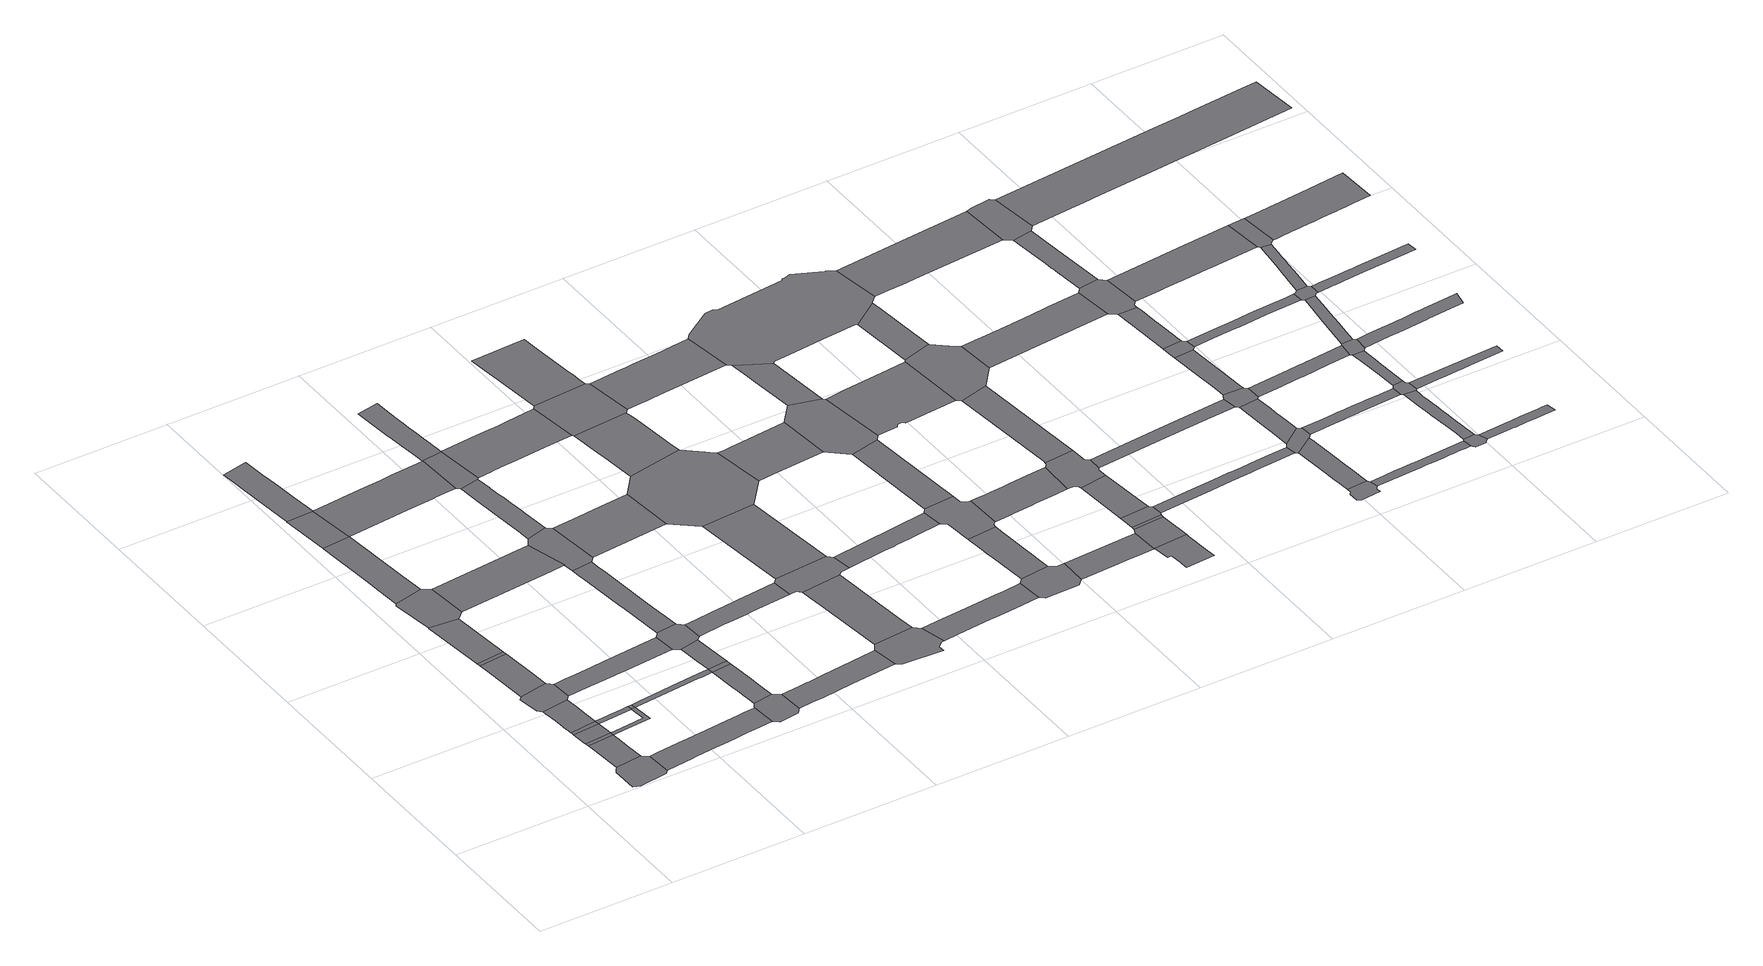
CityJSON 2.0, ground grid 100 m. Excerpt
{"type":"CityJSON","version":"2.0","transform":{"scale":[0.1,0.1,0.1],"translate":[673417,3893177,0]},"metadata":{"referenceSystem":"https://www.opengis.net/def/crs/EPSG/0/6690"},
"CityObjects":{
"road1":{"type":"Road","attributes":{"function":"9","usage":"9","RoadStructureAttribute.widthType":"9","RoadStructureAttribute.width":-9999,"RoadStructureAttribute.sectionType":"9"},"geometry":[{"type":"MultiSurface","lod":"1","boundaries":[[[0,1,2,3,4,5,6,7,8]]]}]},
"road2":{"type":"Road","attributes":{"function":"9","usage":"9","RoadStructureAttribute.widthType":"1","RoadStructureAttribute.width":15.74,"RoadStructureAttribute.sectionType":"1"},"geometry":[{"type":"MultiSurface","lod":"1","boundaries":[[[9,10,2,1,11,12,13,14,15,16,17,18]]]}]},
"road3":{"type":"Road","attributes":{"function":"9","usage":"9","RoadStructureAttribute.widthType":"9","RoadStructureAttribute.width":-9999,"RoadStructureAttribute.sectionType":"9"},"geometry":[{"type":"MultiSurface","lod":"1","boundaries":[[[18,17,19,20]]]}]},
"road4":{"type":"Road","attributes":{"function":"9","usage":"9","RoadStructureAttribute.widthType":"1","RoadStructureAttribute.width":15.74,"RoadStructureAttribute.sectionType":"1"},"geometry":[{"type":"MultiSurface","lod":"1","boundaries":[[[21,22,23,24,20,19,25]]]}]},
"road5":{"type":"Road","attributes":{"function":"9","usage":"9","RoadStructureAttribute.widthType":"9","RoadStructureAttribute.width":-9999,"RoadStructureAttribute.sectionType":"9"},"geometry":[{"type":"MultiSurface","lod":"1","boundaries":[[[26,23,22,27,28]]]}]},
"road6":{"type":"Road","attributes":{"function":"9","usage":"9","RoadStructureAttribute.widthType":"1","RoadStructureAttribute.width":15.74,"RoadStructureAttribute.sectionType":"1"},"geometry":[{"type":"MultiSurface","lod":"1","boundaries":[[[29,30,31,32,33,34,28,27,35,36,37,38]]]}]},
"road7":{"type":"Road","attributes":{"function":"9","usage":"9","RoadStructureAttribute.widthType":"9","RoadStructureAttribute.width":-9999,"RoadStructureAttribute.sectionType":"9"},"geometry":[{"type":"MultiSurface","lod":"1","boundaries":[[[39,40,41,42,43,29,38,44]]]}]},
"road8":{"type":"Road","attributes":{"function":"9","usage":"9","RoadStructureAttribute.widthType":"1","RoadStructureAttribute.width":17.31,"RoadStructureAttribute.sectionType":"1"},"geometry":[{"type":"MultiSurface","lod":"1","boundaries":[[[40,45,46,47,48,49,50,41]]]}]},
"road9":{"type":"Road","attributes":{"function":"9","usage":"9","RoadStructureAttribute.widthType":"9","RoadStructureAttribute.width":-9999,"RoadStructureAttribute.sectionType":"9"},"geometry":[{"type":"MultiSurface","lod":"1","boundaries":[[[51,52,48,47]]]}]},
"road10":{"type":"Road","attributes":{"function":"9","usage":"9","RoadStructureAttribute.widthType":"4","RoadStructureAttribute.width":3.85,"RoadStructureAttribute.sectionType":"1"},"geometry":[{"type":"MultiSurface","lod":"1","boundaries":[[[53,54,55,56,57,58,27,22,59,60,61]]]}]},
"road11":{"type":"Road","attributes":{"function":"9","usage":"9","RoadStructureAttribute.widthType":"4","RoadStructureAttribute.width":2.94,"RoadStructureAttribute.sectionType":"1"},"geometry":[{"type":"MultiSurface","lod":"1","boundaries":[[[62,63,64,65,19,17,66,67,68,69,70,61]]]}]},
"road12":{"type":"Road","attributes":{"function":"9","usage":"9","RoadStructureAttribute.widthType":"1","RoadStructureAttribute.width":17.31,"RoadStructureAttribute.sectionType":"1"},"geometry":[{"type":"MultiSurface","lod":"1","boundaries":[[[71,72,73,52,51,74]]]}]},
"road13":{"type":"Road","attributes":{"function":"9","usage":"9","RoadStructureAttribute.widthType":"9","RoadStructureAttribute.width":-9999,"RoadStructureAttribute.sectionType":"9"},"geometry":[{"type":"MultiSurface","lod":"1","boundaries":[[[75,76,71,74,77,78,79]]]}]},
"road14":{"type":"Road","attributes":{"function":"9","usage":"9","RoadStructureAttribute.widthType":"9","RoadStructureAttribute.width":-9999,"RoadStructureAttribute.sectionType":"9"},"geometry":[{"type":"MultiSurface","lod":"1","boundaries":[[[70,80,81,53,61]]]}]},
"road15":{"type":"Road","attributes":{"function":"9","usage":"9","RoadStructureAttribute.widthType":"1","RoadStructureAttribute.width":19.53,"RoadStructureAttribute.sectionType":"1"},"geometry":[{"type":"MultiSurface","lod":"1","boundaries":[[[82,83,84,85,86,87,88,89,90,91,92,93,94,95,96,97,98,99,100,101,0,8]]]}]},
"road16":{"type":"Road","attributes":{"function":"9","usage":"9","RoadStructureAttribute.widthType":"1","RoadStructureAttribute.width":17.05,"RoadStructureAttribute.sectionType":"1"},"geometry":[{"type":"MultiSurface","lod":"1","boundaries":[[[102,103,104,105,106,107,108,109,110,111,112,75,79]]]}]},
"road17":{"type":"Road","attributes":{"function":"9","usage":"9","RoadStructureAttribute.widthType":"9","RoadStructureAttribute.width":-9999,"RoadStructureAttribute.sectionType":"9"},"geometry":[{"type":"MultiSurface","lod":"1","boundaries":[[[105,104,113,114]]]}]},
"road18":{"type":"Road","attributes":{"function":"9","usage":"9","RoadStructureAttribute.widthType":"1","RoadStructureAttribute.width":16.13,"RoadStructureAttribute.sectionType":"1"},"geometry":[{"type":"MultiSurface","lod":"1","boundaries":[[[115,116,117,118,119,120,121,122,123,124,125,126,127,128,129,130,39,44]]]}]},
"road19":{"type":"Road","attributes":{"function":"9","usage":"9","RoadStructureAttribute.widthType":"1","RoadStructureAttribute.width":15.47,"RoadStructureAttribute.sectionType":"1"},"geometry":[{"type":"MultiSurface","lod":"1","boundaries":[[[113,131,132,133,134,135,136,137,138,139,140,141,114]]]}]},
"road20":{"type":"Road","attributes":{"function":"9","usage":"9","RoadStructureAttribute.widthType":"4","RoadStructureAttribute.width":3.85,"RoadStructureAttribute.sectionType":"1"},"geometry":[{"type":"MultiSurface","lod":"1","boundaries":[[[142,143,144,145,146,80,70,147,148,149,150,151,152,153,154,155,156]]]}]},
"road21":{"type":"Road","attributes":{"function":"3","usage":"2","RoadStructureAttribute.widthType":"1","RoadStructureAttribute.width":31.15,"RoadStructureAttribute.sectionType":"1"},"geometry":[{"type":"MultiSurface","lod":"1","boundaries":[[[77,157,158,159,78]]]}]},
"road22":{"type":"Road","attributes":{"function":"9","usage":"9","RoadStructureAttribute.widthType":"9","RoadStructureAttribute.width":-9999,"RoadStructureAttribute.sectionType":"9"},"geometry":[{"type":"MultiSurface","lod":"1","boundaries":[[[160,161,93,92,162,163,164,165,166,167]]]}]},
"road23":{"type":"Road","attributes":{"function":"9","usage":"9","RoadStructureAttribute.widthType":"2","RoadStructureAttribute.width":12.23,"RoadStructureAttribute.sectionType":"1"},"geometry":[{"type":"MultiSurface","lod":"1","boundaries":[[[168,169,170,171,172,173,155,174,175,176,177,178,179,160,167]]]}]},
"road24":{"type":"Road","attributes":{"function":"9","usage":"9","RoadStructureAttribute.widthType":"1","RoadStructureAttribute.width":36.73,"RoadStructureAttribute.sectionType":"1"},"geometry":[{"type":"MultiSurface","lod":"1","boundaries":[[[104,180,181,182,183,184,185,186,187,188,189,190,191,192,193,194,113]]]}]},
"road25":{"type":"Road","attributes":{"function":"9","usage":"9","RoadStructureAttribute.widthType":"9","RoadStructureAttribute.width":-9999,"RoadStructureAttribute.sectionType":"9"},"geometry":[{"type":"MultiSurface","lod":"1","boundaries":[[[195,196,156,155,173]]]}]},
"road26":{"type":"Road","attributes":{"function":"9","usage":"9","RoadStructureAttribute.widthType":"2","RoadStructureAttribute.width":12.23,"RoadStructureAttribute.sectionType":"1"},"geometry":[{"type":"MultiSurface","lod":"1","boundaries":[[[156,196,197,198,199,200,201,202,203,204]]]}]},
"road27":{"type":"Road","attributes":{"function":"9","usage":"9","RoadStructureAttribute.widthType":"9","RoadStructureAttribute.width":-9999,"RoadStructureAttribute.sectionType":"9"},"geometry":[{"type":"MultiSurface","lod":"1","boundaries":[[[199,198,205,206,207,208,209,123,122]]]}]},
"road28":{"type":"Road","attributes":{"function":"9","usage":"9","RoadStructureAttribute.widthType":"2","RoadStructureAttribute.width":13.37,"RoadStructureAttribute.sectionType":"1"},"geometry":[{"type":"MultiSurface","lod":"1","boundaries":[[[210,211,212,213,214,215,216,217,218,219,220,208,207]]]}]},
"road29":{"type":"Road","attributes":{"function":"9","usage":"9","RoadStructureAttribute.widthType":"9","RoadStructureAttribute.width":-9999,"RoadStructureAttribute.sectionType":"9"},"geometry":[{"type":"MultiSurface","lod":"1","boundaries":[[[216,215,221,222,223,224,159,158,225]]]}]},
"road30":{"type":"Road","attributes":{"function":"9","usage":"9","RoadStructureAttribute.widthType":"1","RoadStructureAttribute.width":19.53,"RoadStructureAttribute.sectionType":"1"},"geometry":[{"type":"MultiSurface","lod":"1","boundaries":[[[226,227,228,229,230,231,232,166,165,233,234,235,236,237]]]}]},
"road31":{"type":"Road","attributes":{"function":"9","usage":"9","RoadStructureAttribute.widthType":"2","RoadStructureAttribute.width":12.63,"RoadStructureAttribute.sectionType":"1"},"geometry":[{"type":"MultiSurface","lod":"1","boundaries":[[[238,239,240,241,242,243,244,245,246,247,248,249,250,251,252,253,254,255,256,224,223]]]}]},
"road32":{"type":"Road","attributes":{"function":"9","usage":"9","RoadStructureAttribute.widthType":"9","RoadStructureAttribute.width":-9999,"RoadStructureAttribute.sectionType":"9"},"geometry":[{"type":"MultiSurface","lod":"1","boundaries":[[[257,186,185,251,250,258]]]}]},
"road33":{"type":"Road","attributes":{"function":"9","usage":"9","RoadStructureAttribute.widthType":"1","RoadStructureAttribute.width":16.13,"RoadStructureAttribute.sectionType":"1"},"geometry":[{"type":"MultiSurface","lod":"1","boundaries":[[[259,260,261,262,263,264,265,206,205,266,267,268,269,270,271,272]]]}]},
"road34":{"type":"Road","attributes":{"function":"9","usage":"9","RoadStructureAttribute.widthType":"2","RoadStructureAttribute.width":13.1,"RoadStructureAttribute.sectionType":"1"},"geometry":[{"type":"MultiSurface","lod":"1","boundaries":[[[273,274,275,276,277,186,257,278,279,280,281,282,283,284,285,286,287,288,289,290,291]]]}]},
"road35":{"type":"Road","attributes":{"function":"3","usage":"2","RoadStructureAttribute.widthType":"1","RoadStructureAttribute.width":31.15,"RoadStructureAttribute.sectionType":"1"},"geometry":[{"type":"MultiSurface","lod":"1","boundaries":[[[221,292,293,294,295,296,222]]]}]},
"road36":{"type":"Road","attributes":{"function":"9","usage":"9","RoadStructureAttribute.widthType":"9","RoadStructureAttribute.width":-9999,"RoadStructureAttribute.sectionType":"9"},"geometry":[{"type":"MultiSurface","lod":"1","boundaries":[[[297,298,299,300,301,302,303,304,226,237]]]}]},
"road37":{"type":"Road","attributes":{"function":"9","usage":"9","RoadStructureAttribute.widthType":"1","RoadStructureAttribute.width":36.73,"RoadStructureAttribute.sectionType":"1"},"geometry":[{"type":"MultiSurface","lod":"1","boundaries":[[[305,306,307,308,309,310,257,258,311,312,313,314,315,316]]]}]},
"road38":{"type":"Road","attributes":{"function":"9","usage":"2","RoadStructureAttribute.widthType":"1","RoadStructureAttribute.width":45.2,"RoadStructureAttribute.sectionType":"1"},"geometry":[{"type":"MultiSurface","lod":"1","boundaries":[[[317,318,319,320,321,322,323,324,325,304,303]]]}]},
"road39":{"type":"Road","attributes":{"function":"9","usage":"9","RoadStructureAttribute.widthType":"9","RoadStructureAttribute.width":-9999,"RoadStructureAttribute.sectionType":"9"},"geometry":[{"type":"MultiSurface","lod":"1","boundaries":[[[326,327,328,329,330,331,272,271,332,322,321]]]}]},
"road40":{"type":"Road","attributes":{"function":"9","usage":"2","RoadStructureAttribute.widthType":"1","RoadStructureAttribute.width":45.2,"RoadStructureAttribute.sectionType":"1"},"geometry":[{"type":"MultiSurface","lod":"1","boundaries":[[[333,334,335,330,329]]]}]},
"road41":{"type":"Road","attributes":{"function":"9","usage":"9","RoadStructureAttribute.widthType":"9","RoadStructureAttribute.width":-9999,"RoadStructureAttribute.sectionType":"9"},"geometry":[{"type":"MultiSurface","lod":"1","boundaries":[[[336,337,293,292,334,333,338,339,340,341,342]]]}]},
"road42":{"type":"Road","attributes":{"function":"9","usage":"2","RoadStructureAttribute.widthType":"1","RoadStructureAttribute.width":45.2,"RoadStructureAttribute.sectionType":"1"},"geometry":[{"type":"MultiSurface","lod":"1","boundaries":[[[343,344,345,346,347,348,349,350,351,352,353,354,336,342]]]}]},
"road43":{"type":"Road","attributes":{"function":"9","usage":"9","RoadStructureAttribute.widthType":"1","RoadStructureAttribute.width":15.54,"RoadStructureAttribute.sectionType":"1"},"geometry":[{"type":"MultiSurface","lod":"1","boundaries":[[[355,356,357,358,359,360,302,301,361,362,363,364,365,366,367,368,369]]]}]},
"road44":{"type":"Road","attributes":{"function":"9","usage":"9","RoadStructureAttribute.widthType":"9","RoadStructureAttribute.width":-9999,"RoadStructureAttribute.sectionType":"9"},"geometry":[{"type":"MultiSurface","lod":"1","boundaries":[[[305,316,350,349,370,371,372,373]]]}]},
"road45":{"type":"Road","attributes":{"function":"9","usage":"2","RoadStructureAttribute.widthType":"1","RoadStructureAttribute.width":45.2,"RoadStructureAttribute.sectionType":"1"},"geometry":[{"type":"MultiSurface","lod":"1","boundaries":[[[374,375,376,377,378,379,380,381,382,383,384,385,386,373,372]]]}]},
"road46":{"type":"Road","attributes":{"function":"9","usage":"9","RoadStructureAttribute.widthType":"2","RoadStructureAttribute.width":13.04,"RoadStructureAttribute.sectionType":"1"},"geometry":[{"type":"MultiSurface","lod":"1","boundaries":[[[327,387,388,389,390,391,392,393,394,328]]]}]},
"road47":{"type":"Road","attributes":{"function":"3","usage":"2","RoadStructureAttribute.widthType":"1","RoadStructureAttribute.width":24.48,"RoadStructureAttribute.sectionType":"1"},"geometry":[{"type":"MultiSurface","lod":"1","boundaries":[[[338,395,396,397,398,399,400,401,402,339]]]}]},
"road48":{"type":"Road","attributes":{"function":"9","usage":"9","RoadStructureAttribute.widthType":"9","RoadStructureAttribute.width":-9999,"RoadStructureAttribute.sectionType":"9"},"geometry":[{"type":"MultiSurface","lod":"1","boundaries":[[[369,368,403,404,405,406,407,408,409,410,411]]]}]},
"road49":{"type":"Road","attributes":{"function":"9","usage":"9","RoadStructureAttribute.widthType":"1","RoadStructureAttribute.width":23.26,"RoadStructureAttribute.sectionType":"1"},"geometry":[{"type":"MultiSurface","lod":"1","boundaries":[[[410,412,413,414,415,416,417,411]]]}]},
"road50":{"type":"Road","attributes":{"function":"9","usage":"9","RoadStructureAttribute.widthType":"1","RoadStructureAttribute.width":25.75,"RoadStructureAttribute.sectionType":"1"},"geometry":[{"type":"MultiSurface","lod":"1","boundaries":[[[418,419,420,421,422,371,370,423,424,425,426,427,428,429,430]]]}]},
"road51":{"type":"Road","attributes":{"function":"9","usage":"9","RoadStructureAttribute.widthType":"9","RoadStructureAttribute.width":-9999,"RoadStructureAttribute.sectionType":"9"},"geometry":[{"type":"MultiSurface","lod":"1","boundaries":[[[413,431,432,433,434,435,436,437,438,439,394,393,440,441,442,414]]]}]},
"road52":{"type":"Road","attributes":{"function":"9","usage":"9","RoadStructureAttribute.widthType":"1","RoadStructureAttribute.width":23.26,"RoadStructureAttribute.sectionType":"1"},"geometry":[{"type":"MultiSurface","lod":"1","boundaries":[[[443,444,439,438]]]}]},
"road53":{"type":"Road","attributes":{"function":"9","usage":"9","RoadStructureAttribute.widthType":"9","RoadStructureAttribute.width":-9999,"RoadStructureAttribute.sectionType":"9"},"geometry":[{"type":"MultiSurface","lod":"1","boundaries":[[[397,396,444,443,445,446,447,448]]]}]},
"road54":{"type":"Road","attributes":{"function":"9","usage":"9","RoadStructureAttribute.widthType":"1","RoadStructureAttribute.width":15.3,"RoadStructureAttribute.sectionType":"1"},"geometry":[{"type":"MultiSurface","lod":"1","boundaries":[[[449,407,406,450,451,452,453,454,455,456]]]}]},
"road55":{"type":"Road","attributes":{"function":"9","usage":"9","RoadStructureAttribute.widthType":"1","RoadStructureAttribute.width":23.26,"RoadStructureAttribute.sectionType":"1"},"geometry":[{"type":"MultiSurface","lod":"1","boundaries":[[[447,457,458,459,460,461,462,463,448]]]}]},
"road56":{"type":"Road","attributes":{"function":"9","usage":"9","RoadStructureAttribute.widthType":"1","RoadStructureAttribute.width":18.55,"RoadStructureAttribute.sectionType":"1"},"geometry":[{"type":"MultiSurface","lod":"1","boundaries":[[[464,465,466,467,468,469,470,434,433,471,472,473,474,475,476,477,478]]]}]},
"road57":{"type":"Road","attributes":{"function":"9","usage":"2","RoadStructureAttribute.widthType":"1","RoadStructureAttribute.width":22.64,"RoadStructureAttribute.sectionType":"1"},"geometry":[{"type":"MultiSurface","lod":"1","boundaries":[[[479,480,481,482,483,484,485,486,487,488]]]}]},
"road58":{"type":"Road","attributes":{"function":"3","usage":"2","RoadStructureAttribute.widthType":"1","RoadStructureAttribute.width":29.51,"RoadStructureAttribute.sectionType":"1"},"geometry":[{"type":"MultiSurface","lod":"1","boundaries":[[[489,490,491,446,445,492,493,494,495,496,497,498,499,500]]]}]},
"road59":{"type":"Road","attributes":{"function":"9","usage":"9","RoadStructureAttribute.widthType":"9","RoadStructureAttribute.width":-9999,"RoadStructureAttribute.sectionType":"9"},"geometry":[{"type":"MultiSurface","lod":"1","boundaries":[[[501,456,455,502,479,488,503,504]]]}]},
"road60":{"type":"Road","attributes":{"function":"9","usage":"2","RoadStructureAttribute.widthType":"1","RoadStructureAttribute.width":22.64,"RoadStructureAttribute.sectionType":"1"},"geometry":[{"type":"MultiSurface","lod":"1","boundaries":[[[505,506,501,504]]]}]},
"road61":{"type":"Road","attributes":{"function":"9","usage":"9","RoadStructureAttribute.widthType":"9","RoadStructureAttribute.width":-9999,"RoadStructureAttribute.sectionType":"9"},"geometry":[{"type":"MultiSurface","lod":"1","boundaries":[[[507,508,509,506,505,510,511]]]}]},
"road62":{"type":"Road","attributes":{"function":"9","usage":"2","RoadStructureAttribute.widthType":"1","RoadStructureAttribute.width":22.64,"RoadStructureAttribute.sectionType":"1"},"geometry":[{"type":"MultiSurface","lod":"1","boundaries":[[[509,508,512,513]]]}]},
"road63":{"type":"Road","attributes":{"function":"9","usage":"9","RoadStructureAttribute.widthType":"9","RoadStructureAttribute.width":-9999,"RoadStructureAttribute.sectionType":"9"},"geometry":[{"type":"MultiSurface","lod":"1","boundaries":[[[514,515,516,513,512,517,518,519,520,521,522,523,524,478,477]]]}]},
"road64":{"type":"Road","attributes":{"function":"9","usage":"9","RoadStructureAttribute.widthType":"9","RoadStructureAttribute.width":-9999,"RoadStructureAttribute.sectionType":"9"},"geometry":[{"type":"MultiSurface","lod":"1","boundaries":[[[525,458,457,526,527,528,529,530,531,532,533,534,535,536,537,538,539,540,541,542,543,544,545,546,547,430,429]]]}]},
"road65":{"type":"Road","attributes":{"function":"9","usage":"2","RoadStructureAttribute.widthType":"1","RoadStructureAttribute.width":22.64,"RoadStructureAttribute.sectionType":"1"},"geometry":[{"type":"MultiSurface","lod":"1","boundaries":[[[548,549,550,522,521]]]}]},
"road66":{"type":"Road","attributes":{"function":"9","usage":"9","RoadStructureAttribute.widthType":"9","RoadStructureAttribute.width":-9999,"RoadStructureAttribute.sectionType":"9"},"geometry":[{"type":"MultiSurface","lod":"1","boundaries":[[[489,500,549,548,551,552,553,554,555]]]}]},
"road67":{"type":"Road","attributes":{"function":"9","usage":"2","RoadStructureAttribute.widthType":"1","RoadStructureAttribute.width":22.64,"RoadStructureAttribute.sectionType":"1"},"geometry":[{"type":"MultiSurface","lod":"1","boundaries":[[[554,556,557,558,532,531,555]]]}]},
"road68":{"type":"Road","attributes":{"function":"9","usage":"9","RoadStructureAttribute.widthType":"2","RoadStructureAttribute.width":7.62,"RoadStructureAttribute.sectionType":"1"},"geometry":[{"type":"MultiSurface","lod":"1","boundaries":[[[559,560,561,562,563,564,565,566,511,510,567,568,569,570,571,572,573,574,575]]]}]},
"road69":{"type":"Road","attributes":{"function":"9","usage":"9","RoadStructureAttribute.widthType":"2","RoadStructureAttribute.width":9.63,"RoadStructureAttribute.sectionType":"1"},"geometry":[{"type":"MultiSurface","lod":"1","boundaries":[[[576,577,578,579,580,581,519,518]]]}]},
"road70":{"type":"Road","attributes":{"function":"3","usage":"2","RoadStructureAttribute.widthType":"1","RoadStructureAttribute.width":30.3,"RoadStructureAttribute.sectionType":"1"},"geometry":[{"type":"MultiSurface","lod":"1","boundaries":[[[582,583,584,585,586,587,588,552,551]]]}]},
"road71":{"type":"Road","attributes":{"function":"9","usage":"9","RoadStructureAttribute.widthType":"9","RoadStructureAttribute.width":-9999,"RoadStructureAttribute.sectionType":"9"},"geometry":[{"type":"MultiSurface","lod":"1","boundaries":[[[589,590,591,592,593,594,595,596,597,598]]]}]},
"road72":{"type":"Road","attributes":{"function":"9","usage":"9","RoadStructureAttribute.widthType":"2","RoadStructureAttribute.width":14.55,"RoadStructureAttribute.sectionType":"1"},"geometry":[{"type":"MultiSurface","lod":"1","boundaries":[[[592,599,600,601,602,603,604,605,606,607,608,609,610,611,593]]]}]},
"road73":{"type":"Road","attributes":{"function":"9","usage":"9","RoadStructureAttribute.widthType":"1","RoadStructureAttribute.width":35.79,"RoadStructureAttribute.sectionType":"1"},"geometry":[{"type":"MultiSurface","lod":"1","boundaries":[[[534,612,613,614,615,616,617,618,535]]]}]},
"road74":{"type":"Road","attributes":{"function":"9","usage":"9","RoadStructureAttribute.widthType":"9","RoadStructureAttribute.width":-9999,"RoadStructureAttribute.sectionType":"9"},"geometry":[{"type":"MultiSurface","lod":"1","boundaries":[[[574,607,606,619,620,621,622,575]]]}]},
"road75":{"type":"Road","attributes":{"function":"9","usage":"9","RoadStructureAttribute.widthType":"2","RoadStructureAttribute.width":14.55,"RoadStructureAttribute.sectionType":"1"},"geometry":[{"type":"MultiSurface","lod":"1","boundaries":[[[623,624,625,626,627,628,629,630,631,632,622,621]]]}]},
"road76":{"type":"Road","attributes":{"function":"9","usage":"9","RoadStructureAttribute.widthType":"9","RoadStructureAttribute.width":-9999,"RoadStructureAttribute.sectionType":"9"},"geometry":[{"type":"MultiSurface","lod":"1","boundaries":[[[633,580,579,628,627,634,635,636]]]}]},
"road77":{"type":"Road","attributes":{"function":"9","usage":"9","RoadStructureAttribute.widthType":"2","RoadStructureAttribute.width":14.55,"RoadStructureAttribute.sectionType":"1"},"geometry":[{"type":"MultiSurface","lod":"1","boundaries":[[[637,638,639,640,641,642,633,636]]]}]},
"road78":{"type":"Road","attributes":{"function":"9","usage":"9","RoadStructureAttribute.widthType":"9","RoadStructureAttribute.width":-9999,"RoadStructureAttribute.sectionType":"9"},"geometry":[{"type":"MultiSurface","lod":"1","boundaries":[[[643,644,645,646,647,639,638]]]}]},
"road79":{"type":"Road","attributes":{"function":"9","usage":"9","RoadStructureAttribute.widthType":"2","RoadStructureAttribute.width":6.3,"RoadStructureAttribute.sectionType":"1"},"geometry":[{"type":"MultiSurface","lod":"1","boundaries":[[[590,648,649,650,651,652,653,654,655,656,657,658,659,660,661,662,663,664,665,666,667,668,669,670,671,591]]]}]},
"road80":{"type":"Road","attributes":{"function":"9","usage":"9","RoadStructureAttribute.widthType":"2","RoadStructureAttribute.width":14.55,"RoadStructureAttribute.sectionType":"1"},"geometry":[{"type":"MultiSurface","lod":"1","boundaries":[[[672,646,645,673,674,675,676,677,678,679,680]]]}]},
"road81":{"type":"Road","attributes":{"function":"9","usage":"9","RoadStructureAttribute.widthType":"9","RoadStructureAttribute.width":-9999,"RoadStructureAttribute.sectionType":"9"},"geometry":[{"type":"MultiSurface","lod":"1","boundaries":[[[681,682,683,684,584,583,680,679,685,686,687]]]}]},
"road82":{"type":"Road","attributes":{"function":"9","usage":"9","RoadStructureAttribute.widthType":"2","RoadStructureAttribute.width":7.65,"RoadStructureAttribute.sectionType":"1"},"geometry":[{"type":"MultiSurface","lod":"1","boundaries":[[[619,688,689,690,691,692,693,694,695,696,697,698,699,700,701,702,703,704,705,706,620]]]}]},
"road83":{"type":"Road","attributes":{"function":"9","usage":"9","RoadStructureAttribute.widthType":"1","RoadStructureAttribute.width":15.13,"RoadStructureAttribute.sectionType":"1"},"geometry":[{"type":"MultiSurface","lod":"1","boundaries":[[[682,707,708,709,710,711,712,713,714,715,716,683]]]}]},
"road84":{"type":"Road","attributes":{"function":"9","usage":"9","RoadStructureAttribute.widthType":"2","RoadStructureAttribute.width":9.93,"RoadStructureAttribute.sectionType":"1"},"geometry":[{"type":"MultiSurface","lod":"1","boundaries":[[[634,717,718,719,720,721,722,723,724,725,726,727,728,729,730,731,732,635]]]}]},
"road85":{"type":"Road","attributes":{"function":"9","usage":"9","RoadStructureAttribute.widthType":"9","RoadStructureAttribute.width":-9999,"RoadStructureAttribute.sectionType":"9"},"geometry":[{"type":"MultiSurface","lod":"1","boundaries":[[[709,708,733,734,735,736,737,617,616]]]}]},
"road86":{"type":"Road","attributes":{"function":"9","usage":"9","RoadStructureAttribute.widthType":"9","RoadStructureAttribute.width":-9999,"RoadStructureAttribute.sectionType":"9"},"geometry":[{"type":"MultiSurface","lod":"1","boundaries":[[[738,739,740,662,661,741,742,743]]]}]},
"road87":{"type":"Road","attributes":{"function":"9","usage":"9","RoadStructureAttribute.widthType":"2","RoadStructureAttribute.width":7.09,"RoadStructureAttribute.sectionType":"1"},"geometry":[{"type":"MultiSurface","lod":"1","boundaries":[[[643,744,745,746,747,748,749,750,751,752,753,754,644]]]}]},
"road88":{"type":"Road","attributes":{"function":"9","usage":"9","RoadStructureAttribute.widthType":"2","RoadStructureAttribute.width":8.13,"RoadStructureAttribute.sectionType":"1"},"geometry":[{"type":"MultiSurface","lod":"1","boundaries":[[[739,755,756,757,758,759,760,761,762,763,764,765,766,767,768,769,770,740]]]}]},
"road89":{"type":"Road","attributes":{"function":"9","usage":"9","RoadStructureAttribute.widthType":"9","RoadStructureAttribute.width":-9999,"RoadStructureAttribute.sectionType":"9"},"geometry":[{"type":"MultiSurface","lod":"1","boundaries":[[[771,772,773,774,694,693,765,764,775]]]}]},
"road90":{"type":"Road","attributes":{"function":"9","usage":"9","RoadStructureAttribute.widthType":"2","RoadStructureAttribute.width":8.13,"RoadStructureAttribute.sectionType":"1"},"geometry":[{"type":"MultiSurface","lod":"1","boundaries":[[[776,777,778,779,780,781,774,773,782,783,784,785,786]]]}]},
"road91":{"type":"Road","attributes":{"function":"3","usage":"2","RoadStructureAttribute.widthType":"1","RoadStructureAttribute.width":30.3,"RoadStructureAttribute.sectionType":"1"},"geometry":[{"type":"MultiSurface","lod":"1","boundaries":[[[787,788,789,790,791,792,793,794,795,796,797,798,799,800,681,687]]]}]},
"road92":{"type":"Road","attributes":{"function":"9","usage":"9","RoadStructureAttribute.widthType":"9","RoadStructureAttribute.width":-9999,"RoadStructureAttribute.sectionType":"9"},"geometry":[{"type":"MultiSurface","lod":"1","boundaries":[[[776,786,801,802,803,804,726,725]]]}]},
"road93":{"type":"Road","attributes":{"function":"9","usage":"9","RoadStructureAttribute.widthType":"2","RoadStructureAttribute.width":6.36,"RoadStructureAttribute.sectionType":"1"},"geometry":[{"type":"MultiSurface","lod":"1","boundaries":[[[805,806,807,808,809,810,738,743,811,812,813,814,815,816,817,818,819,820]]]}]},
"road94":{"type":"Road","attributes":{"function":"9","usage":"9","RoadStructureAttribute.widthType":"2","RoadStructureAttribute.width":8.13,"RoadStructureAttribute.sectionType":"1"},"geometry":[{"type":"MultiSurface","lod":"1","boundaries":[[[821,804,803,822,823,824,825,826,827,828,829]]]}]},
"road95":{"type":"Road","attributes":{"function":"9","usage":"9","RoadStructureAttribute.widthType":"9","RoadStructureAttribute.width":-9999,"RoadStructureAttribute.sectionType":"9"},"geometry":[{"type":"MultiSurface","lod":"1","boundaries":[[[828,830,831,832,833,834,835,749,748,829]]]}]},
"road96":{"type":"Road","attributes":{"function":"9","usage":"9","RoadStructureAttribute.widthType":"2","RoadStructureAttribute.width":6.72,"RoadStructureAttribute.sectionType":"1"},"geometry":[{"type":"MultiSurface","lod":"1","boundaries":[[[836,837,838,839,840,841,842,843,844,771,775]]]}]},
"road97":{"type":"Road","attributes":{"function":"9","usage":"9","RoadStructureAttribute.widthType":"2","RoadStructureAttribute.width":8.13,"RoadStructureAttribute.sectionType":"1"},"geometry":[{"type":"MultiSurface","lod":"1","boundaries":[[[845,846,847,834,833,848,849,850,851,852,853,854,855,856]]]}]},
"road98":{"type":"Road","attributes":{"function":"9","usage":"9","RoadStructureAttribute.widthType":"2","RoadStructureAttribute.width":9.43,"RoadStructureAttribute.sectionType":"1"},"geometry":[{"type":"MultiSurface","lod":"1","boundaries":[[[857,858,859,860,861,862,863,864,865,866,867,868,869,870,871,802,801,872,873,874,875,876,877,878]]]}]},
"road99":{"type":"Road","attributes":{"function":"9","usage":"9","RoadStructureAttribute.widthType":"9","RoadStructureAttribute.width":-9999,"RoadStructureAttribute.sectionType":"9"},"geometry":[{"type":"MultiSurface","lod":"1","boundaries":[[[799,798,856,855,879,880,881]]]}]},
"road100":{"type":"Road","attributes":{"function":"9","usage":"9","RoadStructureAttribute.widthType":"2","RoadStructureAttribute.width":6.99,"RoadStructureAttribute.sectionType":"1"},"geometry":[{"type":"MultiSurface","lod":"1","boundaries":[[[882,883,884,885,886,887,888,889,890,891,892,893,894,895,896,897,898,899,832,831]]]}]},
"road101":{"type":"Road","attributes":{"function":"9","usage":"9","RoadStructureAttribute.widthType":"1","RoadStructureAttribute.width":35.79,"RoadStructureAttribute.sectionType":"1"},"geometry":[{"type":"MultiSurface","lod":"1","boundaries":[[[900,901,902,903,904,905,906,907,908,909,910,911,912,913,914,915,916,734,733]]]}]},
"road102":{"type":"Road","attributes":{"function":"3","usage":"2","RoadStructureAttribute.widthType":"1","RoadStructureAttribute.width":30.3,"RoadStructureAttribute.sectionType":"1"},"geometry":[{"type":"MultiSurface","lod":"1","boundaries":[[[880,917,918,919,920,921,922,923,924,925,926,927,928,929,930,931,932,933,934,881]]]}]}
},
"vertices":[
[629,253,0],[584,289,0],[387,263,0],[370,241,0],[352,216,0],[357,26,0],[403,6,0],[616,34,0],[642,62,0],
[367,494,0],[377,380,0],[581,328,0],[580,344,0],[577,370,0],[574,406,0],[565,514,0],[561,572,0],[560,575,0],[362,558,0],
[558,605,0],[359,585,0],
[548,727,0],[547,730,0],[348,713,0],[358,597,0],[558,608,0],
[347,723,0],[545,765,0],[346,740,0],
[321,1031,0],[323,1004,0],[329,938,0],[334,882,0],[342,790,0],[342,787,0],[544,768,0],[537,859,0],[530,940,0],[520,1062,0],
[539,1252,0],[504,1290,0],[290,1246,0],[270,1223,0],[291,1063,0],[549,1092,0],
[501,1318,0],[492,1415,0],[464,1697,0],[253,1677,0],[253,1674,0],[262,1578,0],
[461,1727,0],[250,1706,0],
[808,792,0],[767,788,0],[714,782,0],[673,778,0],[643,775,0],[548,765,0],[550,730,0],[809,755,0],[812,756,0],
[812,753,0],[824,631,0],[647,614,0],[561,605,0],[563,575,0],[650,584,0],[857,604,0],[842,756,0],[841,759,0],
[201,2206,0],[201,2203,0],[249,1709,0],[416,2186,0],
[171,2543,0],[156,2522,0],[475,2242,0],[447,2552,0],[388,2590,0],
[838,795,0],[826,794,0],
[848,85,0],[879,89,0],[1047,108,0],[1103,114,0],[1138,118,0],[1218,127,0],[1282,134,0],[1344,141,0],[1345,141,0],[1401,148,0],[1497,159,0],[1483,345,0],[1397,335,0],[1349,330,0],[1260,321,0],[1199,314,0],[1042,297,0],[945,287,0],[863,278,0],[695,260,0],
[370,2776,0],[317,3326,0],[317,3329,0],[106,3307,0],[106,3304,0],[116,3194,0],[121,3130,0],[129,3032,0],[144,2864,0],[152,2771,0],[162,2652,0],
[271,3691,0],[68,3682,0],
[590,1096,0],[614,1098,0],[694,1105,0],[885,1123,0],[973,1131,0],[987,1132,0],[1031,1137,0],[1385,1169,0],[1372,1337,0],[1078,1307,0],[947,1293,0],[852,1284,0],[718,1270,0],[682,1266,0],[634,1262,0],[578,1256,0],
[271,3694,0],[251,3884,0],[234,4045,0],[221,4166,0],[216,4212,0],[199,4377,0],[7,4333,0],[18,4215,0],[26,4132,0],[39,3992,0],[68,3685,0],
[1459,861,0],[1386,853,0],[1165,830,0],[1012,814,0],[915,803,0],[844,759,0],[860,760,0],[904,765,0],[1000,774,0],[1152,789,0],[1354,809,0],[1387,812,0],[1463,820,0],[1466,820,0],[1462,861,0],
[1198,2314,0],[1308,2325,0],[1228,2632,0],
[1508,388,0],[1491,359,0],[1537,127,0],[1689,147,0],[1706,168,0],[1719,183,0],[1708,372,0],[1656,411,0],
[1644,529,0],[1640,576,0],[1635,622,0],[1631,666,0],[1616,813,0],[1614,835,0],[1466,817,0],[1487,602,0],[1491,557,0],[1493,539,0],[1498,485,0],[1501,453,0],
[320,3329,0],[827,3380,0],[992,3396,0],[1014,3399,0],[1093,3407,0],[1176,3415,0],[1160,3781,0],[1157,3781,0],[1038,3769,0],[911,3756,0],[821,3747,0],[692,3734,0],[513,3715,0],[491,3713,0],[274,3691,0],
[1613,843,0],[1610,876,0],
[1597,1002,0],[1580,1170,0],[1434,1141,0],[1440,1081,0],[1442,1065,0],[1446,1023,0],[1450,980,0],[1462,864,0],
[1609,1201,0],[1600,1356,0],[1555,1394,0],[1402,1374,0],[1393,1362,0],
[1544,1506,0],[1538,1574,0],[1525,1706,0],[1484,2120,0],[1476,2202,0],[1474,2262,0],[1316,2243,0],[1323,2174,0],[1331,2088,0],[1364,1756,0],[1367,1731,0],
[1506,2302,0],[1463,2708,0],[1425,2739,0],[1269,2695,0],[1308,2322,0],
[2469,464,0],[2444,461,0],[2047,413,0],[1931,399,0],[1916,397,0],[1856,390,0],[1804,384,0],[1830,196,0],[1917,205,0],[2147,231,0],[2209,238,0],[2503,271,0],
[1419,2794,0],[1401,2965,0],[1397,2995,0],[1394,3024,0],[1390,3058,0],[1387,3089,0],[1382,3136,0],[1379,3163,0],[1374,3205,0],[1364,3295,0],[1362,3314,0],[1358,3357,0],[1350,3423,0],[1203,3392,0],[1208,3333,0],[1209,3330,0],[1221,3201,0],[1234,3061,0],[1259,2795,0],
[1315,3804,0],[1360,3436,0],
[2137,1416,0],[2041,1405,0],[1999,1401,0],[1868,1386,0],[1823,1381,0],[1807,1379,0],[1697,1367,0],[1811,1225,0],[1851,1229,0],[1894,1233,0],[1995,1243,0],[2040,1248,0],[2345,1279,0],[2329,1437,0],
[1124,4130,0],[1129,4085,0],[1142,3959,0],[1153,3852,0],[1159,3784,0],[1315,3807,0],[1310,3857,0],[1307,3892,0],[1305,3919,0],[1298,3989,0],[1292,4059,0],[1285,4130,0],[1284,4144,0],[1279,4199,0],[1271,4290,0],[1270,4304,0],[1266,4345,0],[1258,4472,0],[1093,4442,0],
[2098,2361,0],[2065,2770,0],[1852,2748,0],[1736,2736,0],[1677,2730,0],
[2539,242,0],[2842,231,0],[2838,274,0],[2883,316,0],[2901,318,0],[2855,510,0],[2807,551,0],[2507,523,0],
[2068,3885,0],[1860,3861,0],[1777,3852,0],[1702,3845,0],[1600,3834,0],[1318,3805,0],[1473,3447,0],[1478,3448,0],[1585,3458,0],[1634,3463,0],[1944,3492,0],[2114,3508,0],
[2801,610,0],[2792,695,0],[2754,1059,0],[2745,1140,0],[2730,1287,0],[2428,1255,0],[2437,1177,0],[2447,1075,0],[2485,725,0],
[2756,1312,0],[2822,1321,0],[2802,1474,0],[2766,1507,0],[2362,1473,0],[2346,1455,0],[2396,1284,0],
[2687,2243,0],[2281,2214,0],[2348,1599,0],
[2190,2923,0],[2100,2814,0],[2852,2443,0],[2795,2843,0],[2780,2856,0],[2732,2897,0],[2608,3002,0],
[2598,3086,0],[2591,3148,0],[2563,3384,0],[2559,3421,0],[2551,3484,0],[2547,3517,0],[2545,3532,0],[2128,3497,0],[2153,3265,0],[2155,3244,0],[2156,3235,0],[2162,3181,0],
[3525,575,0],[3450,568,0],[3217,545,0],[3129,537,0],[3030,527,0],[2923,517,0],[2919,320,0],[3002,328,0],[3071,335,0],[3275,356,0],[3325,361,0],[3387,367,0],[3528,381,0],[3667,395,0],[3652,588,0],
[2570,3561,0],[2520,3926,0],[2495,3944,0],[2088,3912,0],
[2489,3999,0],[2487,4015,0],[2485,4043,0],[2481,4072,0],[2478,4104,0],[2444,4422,0],[2429,4565,0],[2021,4548,0],[2035,4413,0],[2044,4329,0],[2049,4279,0],[2052,4256,0],[2071,4075,0],
[3117,1360,0],[3146,1364,0],[3193,1370,0],[3212,1373,0],[3326,1388,0],[3377,1395,0],[3573,1421,0],[3554,1579,0],
[2966,2454,0],[3371,2491,0],[3336,2898,0],[3275,2893,0],[2943,2857,0],[2914,2853,0],[2847,2846,0],[2835,2845,0],
[3702,367,0],[3960,371,0],[3973,385,0],[4003,415,0],[4008,626,0],[3948,622,0],[3920,643,0],[3902,656,0],[3686,625,0],
[3861,1125,0],[3854,1201,0],[3632,1179,0],[3646,1039,0],[3653,965,0],[3657,921,0],
[3055,3980,0],[2992,3973,0],[2872,3961,0],[2804,3954,0],[2773,3951,0],[2605,3564,0],[2685,3571,0],[2733,3576,0],[2768,3579,0],[2872,3589,0],[3062,3607,0],[3366,3635,0],[3316,4006,0],
[3856,1217,0],[3864,1235,0],[3880,1247,0],[3875,1527,0],[3848,1530,0],[3827,1545,0],[3814,1562,0],[3807,1632,0],[3581,1611,0],[3600,1402,0],[3612,1393,0],[3616,1350,0],
[3733,2417,0],[3516,2367,0],
[3762,2458,0],[3698,2974,0],[3680,2987,0],[3457,3044,0],
[4053,628,0],[4097,421,0],[4199,428,0],[4241,431,0],[4359,438,0],[4436,443,0],[4580,452,0],[4567,662,0],
[3633,3486,0],[3397,3610,0],[3413,3453,0],[3420,3389,0],[3428,3314,0],[3437,3229,0],[3454,3065,0],
[4339,1571,0],[4278,1565,0],[4189,1557,0],[4131,1551,0],[4041,1543,0],[4006,1539,0],[3920,1531,0],[4001,1261,0],[4040,1265,0],[4177,1279,0],[4216,1283,0],[4334,1294,0],[4374,1298,0],[4465,1307,0],[4475,1587,0],
[4584,453,0],[4599,325,0],[4631,328,0],[4639,234,0],[4641,215,0],[4644,168,0],[4865,186,0],[4855,253,0],[4839,448,0],[4837,473,0],
[4349,3050,0],[4157,3028,0],[3864,2994,0],[3835,2464,0],[3920,2472,0],[3928,2484,0],[3940,2493,0],[3954,2496,0],[3968,2495,0],[3981,2489,0],[3991,2479,0],[4392,2515,0],
[4587,700,0],[4581,452,0],[4821,678,0],[4818,719,0],
[4816,742,0],[4585,726,0],
[4816,848,0],[4797,865,0],[4577,850,0],[4826,765,0],[4819,848,0],
[4755,1303,0],[4549,1271,0],
[4496,1310,0],[4520,1307,0],[4541,1295,0],[4748,1379,0],[4761,1396,0],[4764,1501,0],[4735,1520,0],[4723,1648,0],[4504,1627,0],[4500,1612,0],[4489,1596,0],
[3382,3623,0],[3644,3502,0],[3773,3515,0],[4080,3546,0],[4181,3557,0],[4304,3569,0],[4316,3559,0],[4522,3712,0],[4524,3714,0],[4572,3761,0],[4518,4132,0],[4482,4153,0],[4463,4164,0],[4460,4166,0],[4457,4167,0],[4244,4259,0],[4208,4246,0],[4179,4243,0],[4169,4227,0],[3646,4176,0],[3619,4193,0],[3558,4187,0],[3349,4044,0],
[4638,2549,0],[4422,2487,0],[4504,1644,0],
[4764,2702,0],[4741,2997,0],[4710,3023,0],[4579,3129,0],[4362,3068,0],
[4552,3403,0],[4546,3464,0],[4531,3623,0],
[5726,928,0],[5653,922,0],[5535,911,0],[5452,904,0],[5436,903,0],[5357,895,0],[5233,884,0],[5177,880,0],[5233,803,0],[5400,818,0],[5521,829,0],[5547,832,0],[5590,836,0],[5660,842,0],[5717,847,0],[5905,865,0],[5894,943,0],
[4967,1415,0],[5295,1446,0],[5603,1475,0],[5859,1497,0],[5841,1604,0],[5319,1554,0],
[5227,2749,0],[5723,2800,0],[5692,3094,0],[5441,3070,0],[5408,3066,0],[5244,3048,0],[5014,3022,0],
[6133,246,0],[6154,271,0],[6140,336,0],[6125,353,0],[5973,339,0],[5975,309,0],[5958,288,0],[5959,213,0],[5988,196,0],[6136,209,0],
[6110,526,0],[6105,585,0],[6096,694,0],[6090,757,0],[6083,841,0],[6082,859,0],[6076,926,0],[6073,953,0],[5927,849,0],[5951,585,0],[5959,496,0],[5962,454,0],[5963,443,0],
[4682,3771,0],[4795,3780,0],[4822,3782,0],[4902,3789,0],[5595,3848,0],[5573,4241,0],[5093,4192,0],
[6100,983,0],[6089,1071,0],[6060,1083,0],[5916,975,0],
[6051,1199,0],[6043,1293,0],[6041,1312,0],[6038,1358,0],[6027,1492,0],[5879,1478,0],[5895,1264,0],[5902,1173,0],[5907,1103,0],[5912,1025,0],
[5865,1650,0],[6041,1507,0],[6038,1623,0],[6013,1645,0],
[6008,1699,0],[5972,2172,0],[5824,2160,0],[5843,1923,0],[5856,1763,0],[5859,1714,0],
[5994,2196,0],[5986,2272,0],[5958,2296,0],[5814,2284,0],[5819,2222,0],
[6201,274,0],[6321,282,0],[6404,288,0],[6451,291,0],[6491,294,0],[6542,298,0],[6584,301,0],[6677,307,0],[6718,310,0],[6758,313,0],[6799,316,0],[6829,318,0],[6853,319,0],[6894,322,0],[6884,394,0],[6785,386,0],[6660,376,0],[6595,371,0],[6515,365,0],[6472,362,0],[6470,362,0],[6398,356,0],[6342,352,0],[6256,345,0],
[5798,2495,0],[5949,2407,0],[5947,2432,0],[5945,2454,0],[5939,2535,0],[5936,2574,0],[5926,2713,0],[5922,2758,0],[5777,2759,0],
[5920,3116,0],[5873,3155,0],[5723,3133,0],[5693,3095,0],[5921,2774,0],[5920,2791,0],[5946,2821,0],
[6332,1002,0],[6351,1004,0],[6384,1007,0],[6487,1015,0],[6492,1016,0],[6822,1043,0],[6820,1126,0],[6793,1124,0],[6775,1122,0],[6745,1120,0],[6710,1117,0],[6604,1109,0],[6572,1107,0],[6502,1102,0],[6426,1096,0],[6425,1096,0],[6382,1093,0],[6332,1089,0],[6234,1081,0],
[5826,3620,0],[5804,3835,0],[5655,3807,0],[5677,3590,0],[5684,3517,0],[5688,3481,0],[5694,3422,0],[5696,3404,0],[5698,3380,0],[5710,3262,0],
[6185,1523,0],[6239,1529,0],[6334,1539,0],[6378,1544,0],[6387,1545,0],[6408,1547,0],[6604,1568,0],[6615,1570,0],[6785,1588,0],[6797,1703,0],[6665,1687,0],[6554,1676,0],[6512,1672,0],[6492,1670,0],[6442,1664,0],[6366,1657,0],
[5839,3877,0],[5795,4245,0],[5765,4272,0],[5610,4251,0],[5607,4250,0],
[7004,399,0],[6979,417,0],[6895,407,0],[6916,298,0],[6995,301,0],[7023,331,0],
[6152,2210,0],[6314,2224,0],[6357,2228,0],[6575,2247,0],[6850,2266,0],[6843,2347,0],[6785,2341,0],[6524,2319,0],[6426,2310,0],[6359,2305,0],[6266,2296,0],
[6960,637,0],[6953,709,0],[6951,741,0],[6944,814,0],[6939,869,0],[6937,890,0],[6934,929,0],[6931,958,0],[6930,973,0],[6929,1028,0],[6838,1031,0],[6853,876,0],[6860,804,0],[6867,736,0],[6880,599,0],[6891,488,0],
[6933,1124,0],[6916,1144,0],[6914,1160,0],[6837,1154,0],[6942,1042,0],
[6799,1577,0],[6802,1543,0],[6806,1498,0],[6819,1361,0],[6826,1275,0],[6829,1246,0],[6907,1254,0],[6899,1368,0],[6897,1392,0],[6894,1429,0],[6883,1572,0],
[6008,2826,0],[6109,2835,0],[6140,2838,0],[6187,2842,0],[6288,2851,0],[6344,2856,0],[6466,2867,0],[6521,2872,0],[6560,2876,0],[6682,2886,0],[6686,2887,0],[6925,2908,0],[6898,3209,0],[6541,3177,0],
[6906,1603,0],[6913,1708,0],[6891,1721,0],[6804,1716,0],
[7519,442,0],[7479,438,0],[7336,426,0],[7259,420,0],[7211,416,0],[7104,407,0],[7125,338,0],[7211,344,0],[7227,345,0],[7243,346,0],[7252,347,0],[7330,352,0],[7415,358,0],[7508,365,0],[7561,368,0],[7551,444,0],
[6834,1955,0],[6896,1771,0],[6901,1813,0],[6913,1923,0],[6920,1989,0],[6924,2033,0],[6933,2113,0],[6948,2254,0],[6870,2250,0],
[6970,2277,0],[6987,2278,0],[6981,2356,0],[6962,2373,0],[6880,2370,0],[6861,2348,0],
[7111,1055,0],[7177,1060,0],[7267,1068,0],[7314,1071,0],[7373,1076,0],[7630,1096,0],[7627,1164,0],[7357,1149,0],[7179,1138,0],
[6916,2671,0],[6905,2580,0],[6890,2451,0],[6977,2517,0],[6984,2575,0],[6991,2641,0],[6995,2687,0],[6997,2698,0],[7000,2733,0],[7006,2784,0],[7016,2884,0],[6942,2892,0],
[7725,1793,0],[7655,1786,0],[7627,1783,0],[7575,1777,0],[7456,1765,0],[7432,1762,0],[7411,1760,0],[7386,1758,0],[7277,1746,0],[7247,1743,0],[7223,1741,0],[7178,1736,0],[7168,1735,0],[7119,1730,0],[7012,1719,0],[7104,1623,0],[7181,1630,0],[7410,1652,0],[7426,1654,0],[7515,1663,0],[7603,1671,0],[7701,1681,0],
[7017,2892,0],[7053,2920,0],[7026,3220,0],
[7073,2286,0],[7106,2288,0],[7121,2290,0],[7175,2294,0],[7189,2295,0],[7269,2302,0],[7379,2311,0],[7765,2344,0],[7759,2420,0],[7717,2417,0],[7665,2412,0],[7353,2387,0],[7313,2383,0],[7291,2381,0],[7201,2374,0],[7144,2369,0],[7116,2367,0],[7079,2364,0],
[6193,3912,0],[6215,3914,0],[6257,3918,0],[6320,3925,0],[6389,3932,0],[6432,3936,0],[6757,3968,0],[7417,4034,0],[7939,4086,0],[7903,4451,0],[7793,4441,0],[7357,4398,0],[7278,4390,0],[7189,4382,0],[7141,4377,0],[7078,4371,0],[6312,4296,0],
[7076,2922,0],[7120,2927,0],[7195,2934,0],[7278,2943,0],[7337,2949,0],[7385,2954,0],[7453,2961,0],[7523,2968,0],[7563,2972,0],[7577,2973,0],[7614,2977,0],[7642,2980,0],[7708,2987,0],[7840,3000,0],[7826,3305,0],[7487,3268,0],[7119,3228,0],[7044,3222,0]
]}
